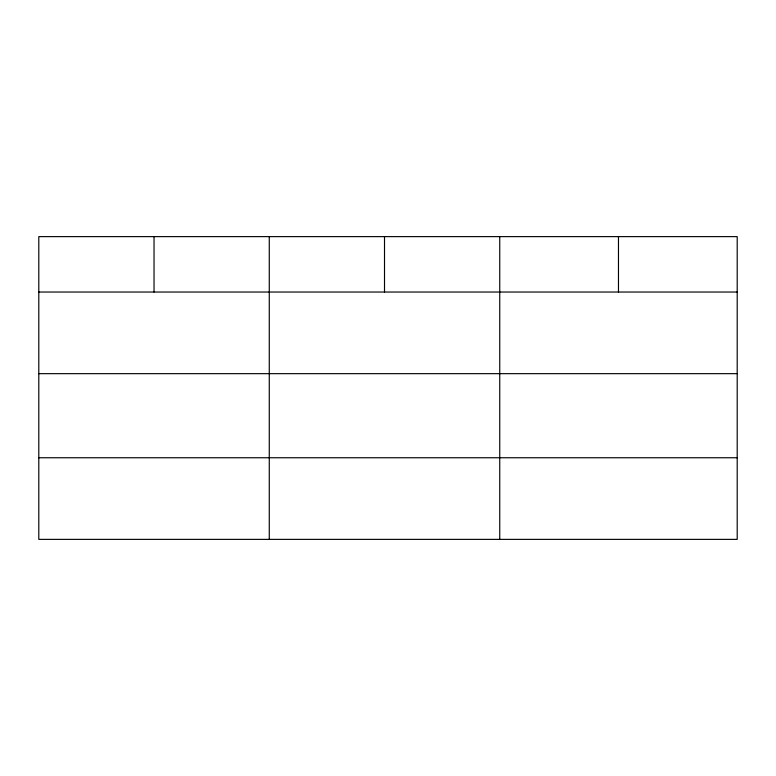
<?xml version="1.0" encoding="UTF-8"?>
<svg xmlns="http://www.w3.org/2000/svg" width="776" height="776" viewBox="0 0 776 776"><rect width="100%" height="100%" fill="white"/><g stroke="black" fill="none" stroke-linecap="round" stroke-linejoin="round"><path stroke-width="1.16" d="M737.2 373.663L737.2 236.622L38.8 236.622L38.8 539.378L737.2 539.378L737.2 373.663L38.8 373.663M38.8 292.038L737.2 292.038M38.8 457.753L737.2 457.753M618.472 236.622L618.472 292.038M499.744 236.622L499.744 539.378M384.508 236.622L384.508 292.038M269.272 236.622L269.272 539.378M154.036 236.622L154.036 292.038"/></g></svg>
